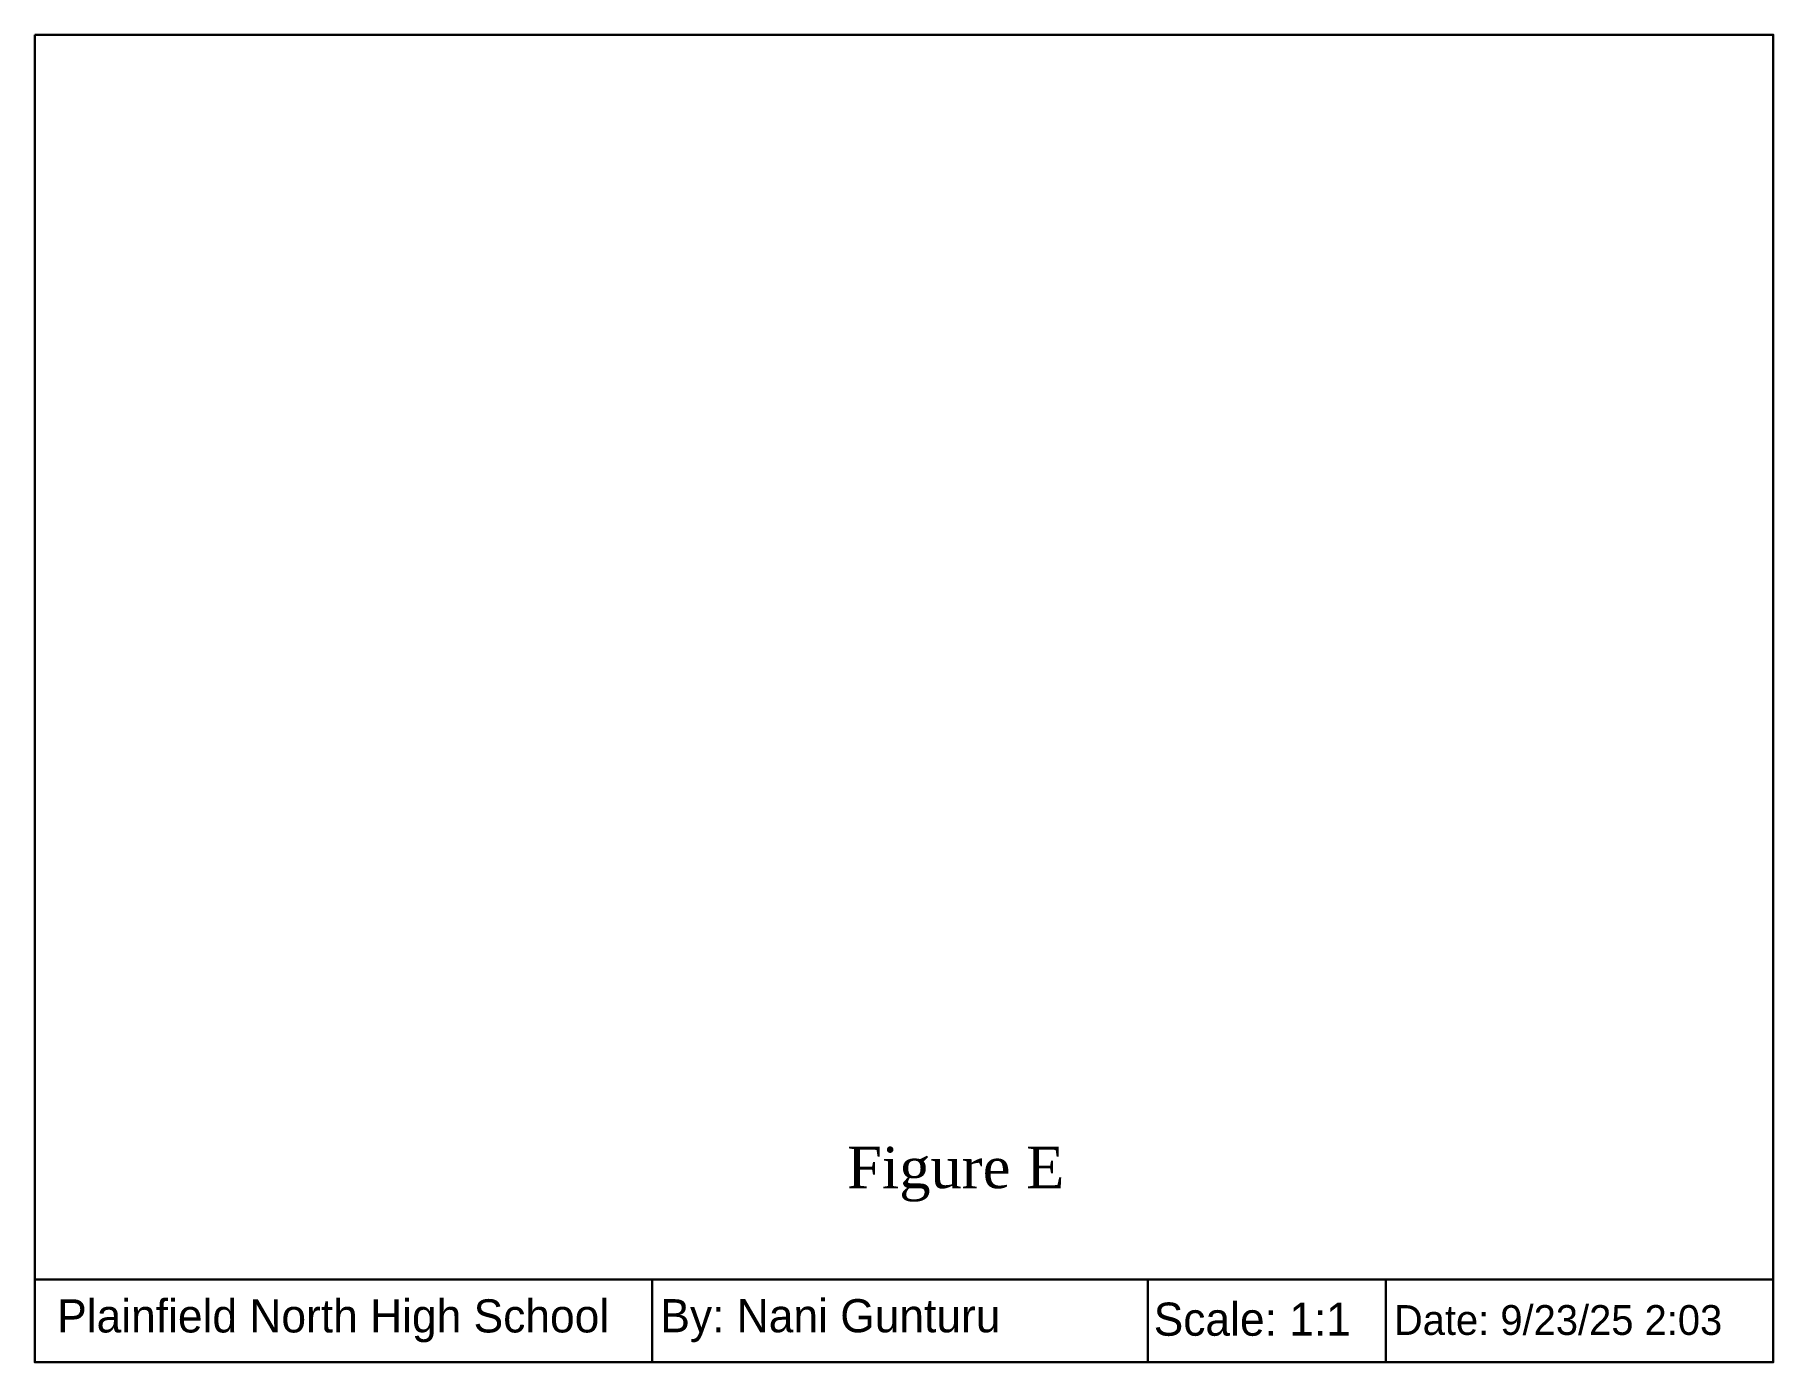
# Paper-space layout '8.5x11' of a CAD drawing. Header units: inches. Extents: x 0 to 10.5, y 0 to 8.
import ezdxf

# ---------------------------------------------------------------- set-up
doc = ezdxf.new("R2010")
doc.units = ezdxf.units.IN
doc.header["$MEASUREMENT"] = 0
for name, color, linetype, lineweight in [('Dimension', 1, 'Continuous', 18), ('Object', 7, 'Continuous', 30), ('Text', 7, 'Continuous', 18)]:
    doc.layers.add(name, color=color, linetype=linetype, lineweight=lineweight)
doc.styles.get("Standard").update_dxf_attribs({"font": 'Arial.ttf'})

psp = doc.layouts.new('8.5x11')

# ---------------------------------------------------------------- linework, layer by layer
at = {"layer": 'Object'}
for p, q in [((0.009, 0.498), (10.496, 0.498)), ((3.733, -0.002), (3.733, 0.498)), ((6.723, -0.002), (6.723, 0.498)), ((8.159, -0.002), (8.159, 0.498))]:
    psp.add_line(p, q, dxfattribs=at)
psp.add_lwpolyline([(0.009, 8.01), (10.496, 8.01), (10.496, -0.002), (0.009, -0.002)], close=True, dxfattribs=at)

# ---------------------------------------------------------------- texts
at = {"layer": 'Dimension', "insert": (2.461, 2.435), "char_height": 0.1, "attachment_point": 1}
psp.add_mtext('\\A1;', dxfattribs=at)
at = {"layer": 'Text'}
for s, width, heights, insert, char_height, attachment_point in [('{\\fTimes New Roman|b0|i0|c0|p18;Figure E}', 2.13048, [0], (4.909, 1.299), 0.25, 1), ('{\\fBaskerville Old Face|b0|i0|c0|p18;Plainfield North High School}', 6, [0.494], (0.144, 0.248), 0.2, 4), ('{\\fBaskerville Old Face|b0|i0|c0|p18;By: Nani Gunturu}', 6, [0.494], (3.783, 0.249), 0.2, 4), ('\\pxql;{\\fBaskerville Old Face|b0|i0|c0|p18;Scale: 1:1}', 6, [0.494], (6.759, 0.257), 0.2, 4), ('{\\fBaskerville Old Face|b0|i0|c0|p18;Date: 9/23/25 2:03}', 6, [0.494], (8.208, 0.252), 0.18, 4)]:
    psp.add_mtext_dynamic_manual_height_columns(s, width=width, gutter_width=1, heights=heights, dxfattribs=dict(at, insert=insert, char_height=char_height, attachment_point=attachment_point))

# ---------------------------------------------------------------- viewports
at = {"layer": 'Object', "view_target_point": (7.13, 4.209)}
psp.add_viewport(center=(5.253, 4.254), size=(10.487, 7.51193), view_center_point=(5.001, 3.52), view_height=7.51193, dxfattribs=at)

doc.saveas('drawing.dxf')
